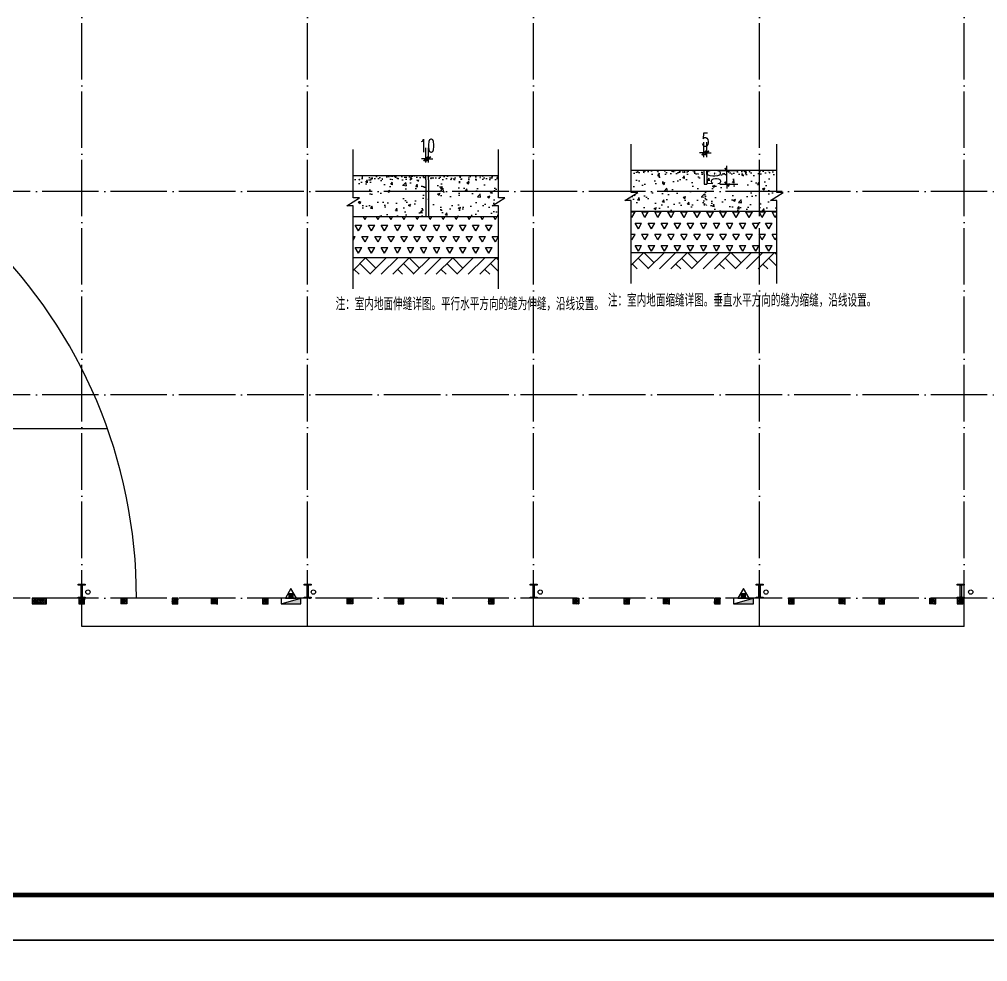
# Model space of a CAD drawing. Extents: x 1169373 to 1413368, y 514619 to 909419.
# Drawn here: x 1270772 to 1305055, y 715459 to 748809 of the extents above; entities that cross this region are included whole.
import ezdxf

# ---------------------------------------------------------------- set-up
doc = ezdxf.new("R2010")
doc.units = 0
doc.header["$LTSCALE"] = 1000
doc.header["$MEASUREMENT"] = 0
doc.linetypes.add('DOTE', pattern=[2.42, 2, -0.2, 0.02, -0.2])
for name, color, linetype in [('AXIS', 3, 'Continuous'), ('DOTE', 1, 'Continuous'), ('EQUIP_消火栓', 7, 'Continuous'), ('EQUIP_消防', 7, 'Continuous'), ('GZ', 30, 'Continuous'), ('PUB_TEXT', 7, 'Continuous'), ('PUB_TITLE', 4, 'Continuous'), ('VPIPE-消防', 1, 'TG_XH'), ('WALL', 9, 'Continuous'), ('刚柱', 2, 'Continuous'), ('卫浴', 7, 'Continuous'), ('填充', 8, 'Continuous'), ('散水', 32, 'Continuous'), ('线', 150, 'Continuous')]:
    doc.layers.add(name, color=color, linetype=linetype)
doc.styles.add('DIM_FONT', font='SIMPLEX', dxfattribs={"width": 0.7, "bigfont": 'GBCBIG'})
doc.styles.add('TG_LINETYPE', font='SIMPLEX', dxfattribs={"width": 0.8, "height": 3, "bigfont": 'HZTXT'})
doc.styles.add('TSSD_REIN', font='Tssdeng.shx', dxfattribs={"width": 0.7, "bigfont": 'tssdchn.shx'})
doc.linetypes.add('TG_XH', pattern='A,2,-0.6,["XH",TG_LINETYPE,S=0.1,R=0,X=-0.52,Y=-0.15],0', length=2.6)
doc.dimstyles.new('DIMN120', dxfattribs={"dimscale": 1.2, "dimtxt": 300, "dimasz": 100, "dimexe": 250, "dimexo": 300, "dimgap": 150, "dimtad": 1, "dimdec": 0, "dimzin": 0, "dimdsep": 46, "dimtxsty": 'DIM_FONT', "dimblk": 'ARCHTICK', "dimcen": 0.09, "dimclrt": 7, "dimazin": 2, "dimtfac": 1, "dimtdec": 0, "dimtix": 1, "dimtmove": 2, "dimatfit": 3, "dimldrblk": 'ARCHTICK', "dimfxl": 1, "dimtolj": 1, "dimtzin": 0, "dimarcsym": 0})

# ---------------------------------------------------------------- blocks, each defined once
blk = doc.blocks.new('_ArchTick')
at = {"color": 0, "linetype": 'ByBlock', "const_width": 0.4}
blk.add_lwpolyline([(-0.5, -0.5), (0.5, 0.5)], dxfattribs=at)
blk = doc.blocks.new('*D13')
at = {"layer": 'AXIS', "color": 0, "lineweight": -2}
for p, q in [((1321142, 939231), (1321142, 939633)), ((1321217, 939231), (1321217, 939633)), ((1321142, 939333), (1321022, 939333)), ((1321142, 939333), (1321217, 939333)), ((1321217, 939333), (1321337, 939333))]:
    blk.add_line(p, q, dxfattribs=at)
at = {"layer": 'Defpoints', "color": 0}
for p in [(1321217, 939333), (1321142, 938871), (1321217, 938871)]:
    blk.add_point(p, dxfattribs=at)
at = {"layer": 'AXIS', "color": 0, "lineweight": -2, "xscale": 120, "yscale": 120, "zscale": 120}
blk.add_blockref('_ArchTick', (1321142, 939333), dxfattribs=at)
at = {"layer": 'AXIS', "color": 0, "lineweight": -2, "xscale": 120, "yscale": 120, "zscale": 120, "rotation": 180}
blk.add_blockref('_ArchTick', (1321217, 939333), dxfattribs=at)
at = {"layer": 'AXIS', "color": 7, "insert": (1321180, 939693), "char_height": 360, "attachment_point": 5, "style": 'DIM_FONT'}
blk.add_mtext('\\A1;10', dxfattribs=at)
blk = doc.blocks.new('*D11')
at = {"layer": 'AXIS', "color": 0, "lineweight": -2}
for p, q in [((1312606, 938926), (1312606, 939046)), ((1312413, 938926), (1312906, 938926)), ((1312606, 938551), (1312606, 938926)), ((1312413, 938551), (1312906, 938551)), ((1312606, 938551), (1312606, 938431))]:
    blk.add_line(p, q, dxfattribs=at)
at = {"layer": 'Defpoints', "color": 0}
for p in [(1312053, 938926), (1312606, 938926), (1312053, 938551)]:
    blk.add_point(p, dxfattribs=at)
at = {"layer": 'AXIS', "color": 0, "lineweight": -2, "xscale": 120, "yscale": 120, "zscale": 120}
for p, rotation in [((1312606, 938926), 270), ((1312606, 938551), 90)]:
    blk.add_blockref('_ArchTick', p, dxfattribs=dict(at, rotation=rotation))
at = {"layer": 'AXIS', "color": 7, "insert": (1312246, 938739), "char_height": 360, "attachment_point": 5, "rotation": 90, "style": 'DIM_FONT'}
blk.add_mtext('\\A1;50', dxfattribs=at)
blk = doc.blocks.new('*D12')
at = {"layer": 'AXIS', "color": 0, "lineweight": -2}
for p, q in [((1311978, 939286), (1311978, 939701)), ((1312053, 939286), (1312053, 939701)), ((1311978, 939401), (1311858, 939401)), ((1311978, 939401), (1312053, 939401)), ((1312053, 939401), (1312173, 939401))]:
    blk.add_line(p, q, dxfattribs=at)
at = {"layer": 'Defpoints', "color": 0}
for p in [(1312053, 939401), (1311978, 938926), (1312053, 938926)]:
    blk.add_point(p, dxfattribs=at)
at = {"layer": 'AXIS', "color": 0, "lineweight": -2, "xscale": 120, "yscale": 120, "zscale": 120}
blk.add_blockref('_ArchTick', (1311978, 939401), dxfattribs=at)
at = {"layer": 'AXIS', "color": 0, "lineweight": -2, "xscale": 120, "yscale": 120, "zscale": 120, "rotation": 180}
blk.add_blockref('_ArchTick', (1312053, 939401), dxfattribs=at)
at = {"layer": 'AXIS', "color": 7, "insert": (1312016, 939761), "char_height": 360, "attachment_point": 5, "style": 'DIM_FONT'}
blk.add_mtext('\\A1;5', dxfattribs=at)
blk = doc.blocks.new('sdhfxdhnfdhx')
h = blk.add_hatch(color=256)
h.paths.add_polyline_path([(3050366, 936899), (3050616, 936899), (3050616, 936859), (3050366, 936859)])
h.paths.add_polyline_path([(3050511, 937319), (3050511, 936899), (3050471, 936899), (3050471, 937319)])
h.paths.add_polyline_path([(3050366, 937359), (3050616, 937359), (3050616, 937319), (3050366, 937319)])
for points in [[(3050366, 937359), (3050616, 937359), (3050616, 937319), (3050366, 937319)], [(3050511, 937319), (3050511, 936899), (3050471, 936899), (3050471, 937319)], [(3050366, 936899), (3050616, 936899), (3050616, 936859), (3050366, 936859)]]:
    blk.add_lwpolyline(points, close=True)
blk = doc.blocks.new('$ATTACHMENT$00000214')
h = blk.add_hatch()
h.set_pattern_fill('ANSI31', color=256, scale=200, style=0)
h.set_pattern_definition([(45, (-38543.802, -6842.639), (-17.67767, 17.67767), [])])
h.paths.add_polyline_path([(-65, 2), (65, 2), (65, -128), (-65, -128)])
for points in [[(0, 172), (-198, -172), (198, -172)], [(-65, 2), (65, 2), (65, -128), (-65, -128)]]:
    blk.add_lwpolyline(points, close=True)
blk = doc.blocks.new('$TwtSys$00000434')
for p, q in [((-0.5, 0.5), (-0.5, -0.5)), ((-0.5, -0.5), (0.5, 0.5)), ((0.5, 0.5), (-0.5, 0.5)), ((0.5, -0.5), (0.5, 0.5)), ((-0.5, -0.5), (0.5, -0.5))]:
    blk.add_line(p, q)
blk.add_solid([(0.5, -0.5), (0.5, 0.5), (-0.5, -0.5)])
blk = doc.blocks.new('xhs')
at = {"layer": 'EQUIP_消火栓', "xscale": 700.0000000000026, "yscale": 200, "zscale": 700, "rotation": 359.9999949910357}
blk.add_blockref('$TwtSys$00000434', (4416311, -1410339), dxfattribs=at)
at = {"layer": 'EQUIP_消防'}
blk.add_blockref('$ATTACHMENT$00000214', (4416311, -1410067), dxfattribs=at)
blk = doc.blocks.new('fgfdg4324')
at = {"layer": '填充'}
h = blk.add_hatch(dxfattribs=at)
h.set_pattern_fill('AR-CONC', color=256, scale=3.75, style=0)
h.set_pattern_definition([(50, (1506437.95, 1761382.7), (683.1925, -59.77157), [71.4375, -785.8125]), (355, (1506437.95, 1761382.7), (-132.1606, 716.4624), [57.15, -628.65]), (100.451, (1506494.9, 1761377.7), (551.0344, 656.6876), [60.7125, -667.8375]), (46.1842, (1506437.95, 1761573.2), (1016.5464, -157.6587), [107.1563, -1178.7188]), (96.6356, (1506522.7, 1761560.1), (890.2659, 927.8458), [91.0687, -1001.7562]), (351.184, (1506438, 1761573.2), (890.2673, 927.8442), [85.725, -942.975]), (21, (1506533.2, 1761525.6), (568.5558, -383.4957), [71.4375, -785.8125]), (326, (1506533.2, 1761525.6), (231.7576, 690.7049), [57.15, -628.65]), (71.4514, (1506580.6, 1761493.6), (800.31184, 307.2107), [60.7125, -667.8375]), (37.5, (1506437.95, 1761382.7), (11.58226, 317.081396), [0, -621.03, 0, -638.175, 0, -631.03125]), (7.5, (1506437.95, 1761382.7), (250.57373, 375.67716), [0, -363.855, 0, -606.7425, 0, -240.50625]), (327.5, (1506225.54, 1761382.7), (508.46473, -21.48279), [0, -238.125, 0, -742.95, 0, -985.8375]), (317.5, (1506130.3, 1761382.7), (555.48443, 95.34934), [0, -309.5625, 0, -493.395, 0, -700.0875])])
h.paths.add_polyline_path([(1321217.3, 938758.7), (1321217.3, 937746.2), (1323134.8, 937746.2), (1323134.8, 938046.6), (1322960.5, 938046.6), (1323310.4, 938264.1), (1323134.8, 938264.1), (1323134.8, 938758.7)])
h.paths.add_polyline_path([(1319149.9, 938758.7), (1319149.9, 938264.1), (1319325.5, 938264.1), (1318975.6, 938046.6), (1319149.9, 938046.6), (1319149.9, 937746.2), (1321142.3, 937746.2), (1321142.3, 938758.7)])
h = blk.add_hatch(dxfattribs=at)
h.set_pattern_fill('AR-CONC', color=256, scale=1.5, style=0)
h.set_pattern_definition([(50, (1162206.75, 984505.15), (273.277, -23.90863), [28.575, -314.325]), (355, (1162206.75, 984505.15), (-52.86424, 286.58496), [22.86, -251.46]), (100.451, (1162229.52, 984503.16), (220.41375, 262.67503), [24.285, -267.135]), (46.1842, (1162206.75, 984581.35), (406.61856, -63.0635), [42.8625, -471.4875]), (96.6356, (1162240.63, 984576.1), (356.10635, 371.1383), [36.4275, -400.7025]), (351.184, (1162206.75, 984581.35), (356.1069, 371.1377), [34.29, -377.19]), (21, (1162244.85, 984562.3), (227.42232, -153.39828), [28.575, -314.325]), (326, (1162244.85, 984562.3), (92.70304, 276.28195), [22.86, -251.46]), (71.4514, (1162263.8, 984549.52), (320.12474, 122.8843), [24.285, -267.135]), (37.5, (1162206.75, 984505.155), (4.632905, 126.83256), [0, -248.412, 0, -255.27, 0, -252.4125]), (7.5, (1162206.75, 984505.15), (100.22949, 150.27086), [0, -145.542, 0, -242.697, 0, -96.2025]), (327.5, (1162121.79, 984505.15), (203.38589, -8.593116), [0, -95.25, 0, -297.18, 0, -394.335]), (317.5, (1162083.69, 984505.15), (222.19377, 38.13974), [0, -123.825, 0, -197.358, 0, -280.035])])
h.paths.add_polyline_path([(1319149.9, 938871.2), (1319149.9, 938758.7), (1321142.3, 938758.7), (1321142.3, 938871.2)])
h.paths.add_polyline_path([(1323134.8, 938758.7), (1323134.8, 938871.2), (1321217.3, 938871.2), (1321217.3, 938758.7)])
h = blk.add_hatch(dxfattribs=at)
h.set_pattern_fill('TRIANG', color=256, scale=37.5, style=0)
h.set_pattern_definition([(60, (1506437.95, 1761382.7), (-178.59369, 309.33341), [178.59375, -178.59375]), (120, (1506437.95, 1761382.7), (-357.18744, 4e-05), [178.59375, -178.59375]), (0, (1506348.65, 1761537.37), (178.59375, 309.33337), [178.59375, -178.59375])])
h.paths.add_polyline_path([(1319149.9, 937746.2), (1319149.9, 936621.2), (1321326.3, 936621.2), (1323134.8, 936621.2), (1323134.8, 937746.2)])
blk.add_line((1323134.8, 936621.2), (1319149.9, 936621.2))
at = {"layer": 'AXIS'}
for p, q in [((1319149.9, 938264.1), (1319149.9, 939590.2)), ((1323134.8, 938264.1), (1323134.8, 939590.2)), ((1318975.6, 938046.6), (1319325.5, 938264.1)), ((1319325.5, 938264.1), (1319149.9, 938264.1)), ((1322960.5, 938046.6), (1323310.4, 938264.1)), ((1323310.4, 938264.1), (1323134.8, 938264.1)), ((1319149.9, 938046.6), (1318975.6, 938046.6)), ((1319149.9, 935774.5), (1319149.9, 938046.6)), ((1323134.8, 938046.6), (1322960.5, 938046.6)), ((1323134.8, 935774.5), (1323134.8, 938046.6))]:
    blk.add_line(p, q, dxfattribs=at)
at = {"layer": 'WALL'}
for p, q in [((1323134.8, 938871.2), (1319149.9, 938871.2)), ((1321142.3, 938758.7), (1321142.3, 937746.2)), ((1321217.3, 938758.7), (1321217.3, 937746.2)), ((1323134.8, 937746.2), (1319149.9, 937746.2))]:
    blk.add_line(p, q, dxfattribs=at)
at = {"layer": '填充'}
for p, q in [((1321142.3, 938758.7), (1321142.3, 938871.2)), ((1321217.3, 938758.7), (1321217.3, 938871.2)), ((1319149.9, 936275.9), (1319495.1, 936621.2)), ((1319495.1, 936621.2), (1319776.4, 936339.9)), ((1319607.6, 936171.2), (1320057.6, 936621.2)), ((1319922.6, 936171.2), (1320372.6, 936621.2)), ((1320237.6, 936171.2), (1320687.6, 936621.2)), ((1320687.6, 936621.2), (1320968.9, 936339.9)), ((1320800.1, 936171.2), (1321250.1, 936621.2)), ((1321115.1, 936171.2), (1321565.1, 936621.2)), ((1321430.1, 936171.2), (1321880.1, 936621.2)), ((1321880.1, 936621.2), (1322161.4, 936339.9)), ((1321992.6, 936171.2), (1322442.6, 936621.2)), ((1322307.6, 936171.2), (1322757.6, 936621.2)), ((1322622.6, 936171.2), (1323072.6, 936621.2)), ((1323072.6, 936621.2), (1323134.8, 936559.1)), ((1319180.1, 936306.2), (1319315.1, 936171.2)), ((1319337.6, 936463.7), (1319618.9, 936182.4)), ((1320372.6, 936306.2), (1320507.6, 936171.2)), ((1320530.1, 936463.7), (1320811.4, 936182.4)), ((1321565.1, 936306.2), (1321700.1, 936171.2)), ((1321722.6, 936463.7), (1322003.9, 936182.4)), ((1322757.6, 936306.2), (1322892.6, 936171.2)), ((1322915.1, 936463.7), (1323134.8, 936244.1))]:
    blk.add_line(p, q, dxfattribs=at)
at = {"layer": 'PUB_TEXT', "style": 'TSSD_REIN', "width": 0.6}
blk.add_text('注：室内地面伸缝详图。平行水平方向的缝为伸缝，沿线设置。', height=350, dxfattribs=at).set_placement((1318672.5, 935185))
at = {"layer": 'AXIS'}
dim = blk.add_aligned_dim(p1=(1321142.3, 938871.2), p2=(1321217.3, 938871.2), distance=462.1, text='10', dimstyle='DIMN120', dxfattribs=at)
dim.commit()
dim.dimension.update_dxf_attribs({"geometry": '*D13', "text_midpoint": (1321179.8, 939693.3)})
blk = doc.blocks.new('dfghf')
at = {"layer": '填充'}
h = blk.add_hatch(dxfattribs=at)
h.set_pattern_fill('AR-CONC', color=256, scale=3.75, style=0)
h.set_pattern_definition([(50, (1491602.6, 1761437.8), (683.1925, -59.77157), [71.4375, -785.8125]), (355, (1491602.6, 1761437.8), (-132.1606, 716.4624), [57.15, -628.65]), (100.451, (1491659.5, 1761432.8), (551.0344, 656.6876), [60.7125, -667.8375]), (46.1842, (1491602.6, 1761628.3), (1016.5464, -157.6587), [107.1562, -1178.7188]), (96.6356, (1491687.3, 1761615.2), (890.2659, 927.8458), [91.0687, -1001.7562]), (351.184, (1491602.6, 1761628.3), (890.2673, 927.8442), [85.725, -942.975]), (21, (1491697.85, 1761580.67), (568.5558, -383.4957), [71.4375, -785.8125]), (326, (1491697.85, 1761580.7), (231.7576, 690.7049), [57.15, -628.65]), (71.4514, (1491745.2, 1761548.7), (800.31184, 307.2107), [60.7125, -667.8375]), (37.5, (1491602.6, 1761437.8), (11.58226, 317.081396), [0, -621.03, 0, -638.175, 0, -631.03125]), (7.5, (1491602.6, 1761437.8), (250.57373, 375.67716), [0, -363.855, 0, -606.7425, 0, -240.50625]), (327.5, (1491390.2, 1761437.8), (508.46473, -21.48279), [0, -238.125, 0, -742.95, 0, -985.8375]), (317.5, (1491294.94, 1761437.8), (555.48443, 95.34934), [0, -309.5625, 0, -493.395, 0, -700.0875])])
h.paths.add_polyline_path([(1312053.3, 938813.8), (1312053.3, 937801.3), (1313970.8, 937801.3), (1313970.8, 938101.7), (1313796.5, 938101.7), (1314146.4, 938319.2), (1313970.8, 938319.2), (1313970.8, 938813.8)])
h.paths.add_polyline_path([(1309985.9, 938813.8), (1309985.9, 938319.2), (1310161.5, 938319.2), (1309811.6, 938101.7), (1309985.9, 938101.7), (1309985.9, 937801.3), (1311978.3, 937801.3), (1311978.3, 938813.8)])
h = blk.add_hatch(dxfattribs=at)
h.set_pattern_fill('AR-CONC', color=256, scale=1.5, style=0)
h.set_pattern_definition([(50, (1153042.76, 984560.24), (273.277, -23.90863), [28.575, -314.325]), (355, (1153042.76, 984560.24), (-52.86424, 286.58496), [22.86, -251.46]), (100.451, (1153065.54, 984558.25), (220.41375, 262.67503), [24.285, -267.135]), (46.1842, (1153042.76, 984636.44), (406.61856, -63.0635), [42.8625, -471.4875]), (96.6356, (1153076.65, 984631.2), (356.10635, 371.1383), [36.4275, -400.7025]), (351.184, (1153042.76, 984636.44), (356.1069, 371.1377), [34.29, -377.19]), (21, (1153080.86, 984617.4), (227.42232, -153.39828), [28.575, -314.325]), (326, (1153080.86, 984617.4), (92.70304, 276.28195), [22.86, -251.46]), (71.4514, (1153099.82, 984604.6), (320.12474, 122.8843), [24.285, -267.135]), (37.5, (1153042.76, 984560.24), (4.632905, 126.83256), [0, -248.412, 0, -255.27, 0, -252.4125]), (7.5, (1153042.76, 984560.24), (100.22949, 150.27086), [0, -145.542, 0, -242.697, 0, -96.2025]), (327.5, (1152957.8, 984560.24), (203.38589, -8.593116), [0, -95.25, 0, -297.18, 0, -394.335]), (317.5, (1152919.7, 984560.24), (222.19377, 38.13974), [0, -123.825, 0, -197.358, 0, -280.035])])
h.paths.add_polyline_path([(1309985.9, 938926.3), (1309985.9, 938813.8), (1311978.3, 938813.8), (1311978.3, 938926.3)])
h.paths.add_polyline_path([(1313970.8, 938813.8), (1313970.8, 938926.3), (1312053.3, 938926.3), (1312053.3, 938813.8)])
h = blk.add_hatch(dxfattribs=at)
h.set_pattern_fill('AR-CONC', color=256, scale=1.5, style=0)
h.set_pattern_definition([(50, (1146219.48, 984560.24), (273.277, -23.90863), [28.575, -314.325]), (355, (1146219.48, 984560.24), (-52.86424, 286.58496), [22.86, -251.46]), (100.451, (1146242.25, 984558.25), (220.41375, 262.67503), [24.285, -267.135]), (46.1842, (1146219.48, 984636.44), (406.61856, -63.0635), [42.8625, -471.4875]), (96.6356, (1146253.37, 984631.2), (356.10635, 371.1383), [36.4275, -400.7025]), (351.184, (1146219.5, 984636.44), (356.1069, 371.1377), [34.29, -377.19]), (21, (1146257.58, 984617.4), (227.42232, -153.39828), [28.575, -314.325]), (326, (1146257.58, 984617.4), (92.70304, 276.28195), [22.86, -251.46]), (71.4514, (1146276.53, 984604.6), (320.12474, 122.8843), [24.285, -267.135]), (37.5, (1146219.48, 984560.24), (4.632905, 126.83256), [0, -248.412, 0, -255.27, 0, -252.4125]), (7.5, (1146219.48, 984560.24), (100.22949, 150.27086), [0, -145.542, 0, -242.697, 0, -96.2025]), (327.5, (1146134.52, 984560.24), (203.38589, -8.593116), [0, -95.25, 0, -297.18, 0, -394.335]), (317.5, (1146096.42, 984560.24), (222.19377, 38.13974), [0, -123.825, 0, -197.358, 0, -280.035])])
h.paths.add_polyline_path([(1311978.3, 937801.3), (1312053.3, 937801.3), (1312053.3, 938551.3), (1311978.3, 938551.3)])
h = blk.add_hatch(dxfattribs=at)
h.set_pattern_fill('TRIANG', color=256, scale=37.5, style=0)
h.set_pattern_definition([(60, (1491602.6, 1761437.8), (-178.59369, 309.33341), [178.59375, -178.59375]), (120, (1491602.6, 1761437.8), (-357.18744, 4e-05), [178.59375, -178.59375]), (0, (1491513.3, 1761592.46), (178.59375, 309.33337), [178.59375, -178.59375])])
h.paths.add_polyline_path([(1309985.9, 937801.3), (1309985.9, 936676.3), (1312162.3, 936676.3), (1313970.8, 936676.3), (1313970.8, 937801.3)])
at = {"layer": 'AXIS'}
for p, q in [((1309985.9, 938319.2), (1309985.9, 939645.3)), ((1313970.8, 938319.2), (1313970.8, 939645.3)), ((1309811.6, 938101.7), (1310161.5, 938319.2)), ((1310161.5, 938319.2), (1309985.9, 938319.2)), ((1313796.5, 938101.7), (1314146.4, 938319.2)), ((1314146.4, 938319.2), (1313970.8, 938319.2)), ((1309985.9, 938101.7), (1309811.6, 938101.7)), ((1309985.9, 935829.6), (1309985.9, 938101.7)), ((1313970.8, 938101.7), (1313796.5, 938101.7)), ((1313970.8, 935829.6), (1313970.8, 938101.7))]:
    blk.add_line(p, q, dxfattribs=at)
at = {"layer": 'WALL'}
for p, q in [((1313970.8, 938926.3), (1309985.9, 938926.3)), ((1311978.3, 938813.8), (1311978.3, 938551.3)), ((1312053.3, 938813.8), (1312053.3, 938551.3)), ((1313970.8, 937801.3), (1309985.9, 937801.3)), ((1309985.9, 936676.3), (1313970.8, 936676.3))]:
    blk.add_line(p, q, dxfattribs=at)
at = {"layer": '填充'}
for p, q in [((1311978.3, 938813.8), (1311978.3, 938926.3)), ((1312053.3, 938813.8), (1312053.3, 938926.3)), ((1311978.3, 938551.3), (1312053.3, 938551.3)), ((1309985.9, 936331), (1310331.1, 936676.3)), ((1310331.1, 936676.3), (1310612.4, 936395)), ((1310443.6, 936226.3), (1310893.6, 936676.3)), ((1310758.6, 936226.3), (1311208.6, 936676.3)), ((1311073.6, 936226.3), (1311523.6, 936676.3)), ((1311523.6, 936676.3), (1311804.9, 936395)), ((1311636.1, 936226.3), (1312086.1, 936676.3)), ((1311951.1, 936226.3), (1312401.1, 936676.3)), ((1312266.1, 936226.3), (1312716.1, 936676.3)), ((1312716.1, 936676.3), (1312997.4, 936395)), ((1312828.6, 936226.3), (1313278.6, 936676.3)), ((1313143.6, 936226.3), (1313593.6, 936676.3)), ((1313458.6, 936226.3), (1313908.6, 936676.3)), ((1313908.6, 936676.3), (1313970.8, 936614.1)), ((1310016.1, 936361.3), (1310151.1, 936226.3)), ((1310173.6, 936518.8), (1310454.9, 936237.5)), ((1311208.6, 936361.3), (1311343.6, 936226.3)), ((1311366.1, 936518.8), (1311647.4, 936237.5)), ((1312401.1, 936361.3), (1312536.1, 936226.3)), ((1312558.6, 936518.8), (1312839.9, 936237.5)), ((1313593.6, 936361.3), (1313728.6, 936226.3)), ((1313751.1, 936518.8), (1313970.8, 936299.1))]:
    blk.add_line(p, q, dxfattribs=at)
at = {"layer": 'PUB_TEXT', "style": 'TSSD_REIN', "width": 0.6}
blk.add_text('注：室内地面缩缝详图。垂直水平方向的缝为缩缝，沿线设置。', height=350, dxfattribs=at).set_placement((1309346.8, 935191.1))
at = {"layer": 'AXIS'}
for p1, distance, text, picture, middle in [((1311978.3, 938926.3), 474.4, '5', '*D12', (1312015.8, 939760.7)), ((1312053.3, 938551.3), -552.8, '50', '*D11', (1312246.1, 938738.8))]:
    dim = blk.add_aligned_dim(p1=p1, p2=(1312053.3, 938926.3), distance=distance, text=text, dimstyle='DIMN120', dxfattribs=at)
    dim.commit()
    dim.dimension.update_dxf_attribs({"geometry": picture, "text_midpoint": middle})

msp = doc.modelspace()

# ---------------------------------------------------------------- hatches: boundary and pattern name
at = {"layer": 'GZ'}
h = msp.add_hatch(dxfattribs=at)
h.set_pattern_fill('钢筋混凝土', color=256, scale=20, style=0)
h.set_pattern_definition([(315, (1217844.47, 803923.906), (-35.35534, -35.35534), []), (310, (1217844.47, 803923.9), (143.45204, 12.55043), [15, -165]), (5, (1217844.47, 803923.9), (-27.75027, -150.43843), [12, -132]), (259.5486, (1217856.42, 803924.95), (115.70188, -137.8879), [12.74804, -140.22842]), (313.8158, (1217844.47, 803883.9), (213.4482, 33.1038), [22.5, -247.5]), (263.3644, (1217862.26, 803886.66), (186.93254, -194.82357), [19.12206, -210.3426]), (8.8158, (1217844.47, 803883.9), (186.9324, -194.8237), [18, -198]), (339, (1217864.47, 803893.9), (119.38141, 80.52378), [15, -165]), (34, (1217864.47, 803893.9), (48.66307, -145.03), [12, -132]), (288.5486, (1217874.42, 803900.62), (168.04453, -64.5061), [12.74804, -140.22842]), (322.5, (1217844.47, 803923.906), (2.43197, -66.57877), [0, -130.4, 0, -134, 0, -132.5]), (352.5, (1217844.47, 803923.906), (52.61391, -78.88234), [0, -76.4, 0, -127.4, 0, -50.5]), (32.5, (1217799.87, 803923.906), (106.764487, 4.510974), [0, -50, 0, -156, 0, -207]), (42.5, (1217779.87, 803923.91), (116.63723, -20.021), [0, -65, 0, -103.6, 0, -147])])
h.paths.add_polyline_path([(1271229, 728119), (1271729, 728119), (1271729, 728319), (1271229, 728319)])
h = msp.add_hatch(dxfattribs=at)
h.set_pattern_fill('钢筋混凝土', color=256, scale=20, style=0)
h.set_pattern_definition([(315, (1219494.47, 803923.906), (-35.35534, -35.35534), []), (310, (1219494.47, 803923.9), (143.45204, 12.55043), [15, -165]), (5, (1219494.47, 803923.9), (-27.75027, -150.43843), [12, -132]), (259.5486, (1219506.42, 803924.95), (115.70188, -137.8879), [12.74804, -140.22842]), (313.8158, (1219494.47, 803883.9), (213.4482, 33.1038), [22.5, -247.5]), (263.3644, (1219512.26, 803886.66), (186.93254, -194.82357), [19.12206, -210.3426]), (8.8158, (1219494.47, 803883.9), (186.9324, -194.8237), [18, -198]), (339, (1219514.47, 803893.9), (119.38141, 80.52378), [15, -165]), (34, (1219514.47, 803893.9), (48.66307, -145.03), [12, -132]), (288.5486, (1219524.42, 803900.62), (168.04453, -64.5061), [12.74804, -140.22842]), (322.5, (1219494.47, 803923.906), (2.43197, -66.57877), [0, -130.4, 0, -134, 0, -132.5]), (352.5, (1219494.47, 803923.906), (52.61391, -78.88234), [0, -76.4, 0, -127.4, 0, -50.5]), (32.5, (1219449.87, 803923.906), (106.764487, 4.510974), [0, -50, 0, -156, 0, -207]), (42.5, (1219429.87, 803923.91), (116.63723, -20.021), [0, -65, 0, -103.6, 0, -147])])
h.paths.add_polyline_path([(1272879, 728119), (1273079, 728119), (1273079, 728319), (1272879, 728319)])
h = msp.add_hatch(dxfattribs=at)
h.set_pattern_fill('钢筋混凝土', color=256, scale=20, style=0)
h.set_pattern_definition([(225, (1327963.505, 803923.906), (35.35534, -35.35534), []), (230, (1327963.5, 803923.9), (-143.45204, 12.55043), [15, -165]), (175, (1327963.5, 803923.9), (27.75027, -150.43843), [12, -132]), (280.4514, (1327951.55, 803924.95), (-115.70188, -137.8879), [12.74804, -140.22842]), (226.1842, (1327963.5, 803883.9), (-213.4482, 33.1038), [22.5, -247.5]), (276.6356, (1327945.72, 803886.66), (-186.93254, -194.82357), [19.12206, -210.3426]), (171.1842, (1327963.5, 803883.9), (-186.9324, -194.8237), [18, -198]), (201, (1327943.5, 803893.9), (-119.38141, 80.52378), [15, -165]), (146, (1327943.5, 803893.9), (-48.66307, -145.03), [12, -132]), (251.4514, (1327933.56, 803900.62), (-168.04453, -64.5061), [12.74804, -140.22842]), (217.5, (1327963.505, 803923.906), (-2.43197, -66.57877), [0, -130.4, 0, -134, 0, -132.5]), (187.5, (1327963.505, 803923.906), (-52.61391, -78.88234), [0, -76.4, 0, -127.4, 0, -50.5]), (147.5, (1328008.105, 803923.906), (-106.764487, 4.510974), [0, -50, 0, -156, 0, -207]), (137.5, (1328028.11, 803923.91), (-116.63723, -20.021), [0, -65, 0, -103.6, 0, -147])])
h.paths.add_polyline_path([(1274579, 728119), (1274379, 728119), (1274379, 728319), (1274579, 728319)])
h = msp.add_hatch(dxfattribs=at)
h.set_pattern_fill('钢筋混凝土', color=256, scale=20, style=0)
h.set_pattern_definition([(315, (1222794.22, 803923.906), (-35.35534, -35.35534), []), (310, (1222794.22, 803923.9), (143.45204, 12.55043), [15, -165]), (5, (1222794.22, 803923.9), (-27.75027, -150.43843), [12, -132]), (259.5486, (1222806.18, 803924.95), (115.70188, -137.8879), [12.74804, -140.22842]), (313.8158, (1222794.22, 803883.9), (213.4482, 33.1038), [22.5, -247.5]), (263.3644, (1222812, 803886.66), (186.93254, -194.82357), [19.12206, -210.3426]), (8.8158, (1222794.22, 803883.9), (186.9324, -194.8237), [18, -198]), (339, (1222814.22, 803893.9), (119.38141, 80.52378), [15, -165]), (34, (1222814.22, 803893.9), (48.66307, -145.03), [12, -132]), (288.5486, (1222824.17, 803900.62), (168.04453, -64.5061), [12.74804, -140.22842]), (322.5, (1222794.22, 803923.906), (2.43197, -66.57877), [0, -130.4, 0, -134, 0, -132.5]), (352.5, (1222794.22, 803923.906), (52.61391, -78.88234), [0, -76.4, 0, -127.4, 0, -50.5]), (32.5, (1222749.62, 803923.906), (106.764487, 4.510974), [0, -50, 0, -156, 0, -207]), (42.5, (1222729.62, 803923.91), (116.63723, -20.021), [0, -65, 0, -103.6, 0, -147])])
h.paths.add_polyline_path([(1276179, 728119), (1276379, 728119), (1276379, 728319), (1276179, 728319)])
h = msp.add_hatch(dxfattribs=at)
h.set_pattern_fill('钢筋混凝土', color=256, scale=20, style=0)
h.set_pattern_definition([(225, (1331163.81, 803923.906), (35.35534, -35.35534), []), (230, (1331163.81, 803923.9), (-143.45204, 12.55043), [15, -165]), (175, (1331163.81, 803923.9), (27.75027, -150.43843), [12, -132]), (280.4514, (1331151.86, 803924.95), (-115.70188, -137.8879), [12.74804, -140.22842]), (226.1842, (1331163.81, 803883.9), (-213.4482, 33.1038), [22.5, -247.5]), (276.6356, (1331146.02, 803886.66), (-186.93254, -194.82357), [19.12206, -210.3426]), (171.1842, (1331163.81, 803883.9), (-186.9324, -194.8237), [18, -198]), (201, (1331143.81, 803893.9), (-119.38141, 80.52378), [15, -165]), (146, (1331143.81, 803893.9), (-48.66307, -145.03), [12, -132]), (251.4514, (1331133.86, 803900.62), (-168.04453, -64.5061), [12.74804, -140.22842]), (217.5, (1331163.81, 803923.906), (-2.43197, -66.57877), [0, -130.4, 0, -134, 0, -132.5]), (187.5, (1331163.81, 803923.906), (-52.61391, -78.88234), [0, -76.4, 0, -127.4, 0, -50.5]), (147.5, (1331208.41, 803923.906), (-106.764487, 4.510974), [0, -50, 0, -156, 0, -207]), (137.5, (1331228.41, 803923.91), (-116.63723, -20.021), [0, -65, 0, -103.6, 0, -147])])
h.paths.add_polyline_path([(1277779, 728119), (1277579, 728119), (1277579, 728319), (1277779, 728319)])
h = msp.add_hatch(dxfattribs=at)
h.set_pattern_fill('钢筋混凝土', color=256, scale=20, style=0)
h.set_pattern_definition([(315, (1225994.526, 803923.906), (-35.35534, -35.35534), []), (310, (1225994.53, 803923.9), (143.45204, 12.55043), [15, -165]), (5, (1225994.53, 803923.9), (-27.75027, -150.43843), [12, -132]), (259.5486, (1226006.48, 803924.95), (115.70188, -137.8879), [12.74804, -140.22842]), (313.8158, (1225994.53, 803883.9), (213.4482, 33.1038), [22.5, -247.5]), (263.3644, (1226012.31, 803886.66), (186.93254, -194.82357), [19.12206, -210.3426]), (8.8158, (1225994.53, 803883.9), (186.9324, -194.8237), [18, -198]), (339, (1226014.53, 803893.9), (119.38141, 80.52378), [15, -165]), (34, (1226014.53, 803893.9), (48.66307, -145.03), [12, -132]), (288.5486, (1226024.47, 803900.62), (168.04453, -64.5061), [12.74804, -140.22842]), (322.5, (1225994.526, 803923.906), (2.43197, -66.57877), [0, -130.4, 0, -134, 0, -132.5]), (352.5, (1225994.526, 803923.906), (52.61391, -78.88234), [0, -76.4, 0, -127.4, 0, -50.5]), (32.5, (1225949.926, 803923.906), (106.764487, 4.510974), [0, -50, 0, -156, 0, -207]), (42.5, (1225929.93, 803923.91), (116.63723, -20.021), [0, -65, 0, -103.6, 0, -147])])
h.paths.add_polyline_path([(1279379, 728119), (1279579, 728119), (1279579, 728319), (1279379, 728319)])
h = msp.add_hatch(dxfattribs=at)
h.set_pattern_fill('钢筋混凝土', color=256, scale=20, style=0)
h.set_pattern_definition([(225, (1335963.505, 803923.906), (35.35534, -35.35534), []), (230, (1335963.5, 803923.9), (-143.45204, 12.55043), [15, -165]), (175, (1335963.5, 803923.9), (27.75027, -150.43843), [12, -132]), (280.4514, (1335951.55, 803924.95), (-115.70188, -137.8879), [12.74804, -140.22842]), (226.1842, (1335963.5, 803883.9), (-213.4482, 33.1038), [22.5, -247.5]), (276.6356, (1335945.72, 803886.66), (-186.93254, -194.82357), [19.12206, -210.3426]), (171.1842, (1335963.5, 803883.9), (-186.9324, -194.8237), [18, -198]), (201, (1335943.5, 803893.9), (-119.38141, 80.52378), [15, -165]), (146, (1335943.5, 803893.9), (-48.66307, -145.03), [12, -132]), (251.4514, (1335933.56, 803900.62), (-168.04453, -64.5061), [12.74804, -140.22842]), (217.5, (1335963.505, 803923.906), (-2.43197, -66.57877), [0, -130.4, 0, -134, 0, -132.5]), (187.5, (1335963.505, 803923.906), (-52.61391, -78.88234), [0, -76.4, 0, -127.4, 0, -50.5]), (147.5, (1336008.105, 803923.906), (-106.764487, 4.510974), [0, -50, 0, -156, 0, -207]), (137.5, (1336028.11, 803923.91), (-116.63723, -20.021), [0, -65, 0, -103.6, 0, -147])])
h.paths.add_polyline_path([(1282579, 728119), (1282379, 728119), (1282379, 728319), (1282579, 728319)])
h = msp.add_hatch(dxfattribs=at)
h.set_pattern_fill('钢筋混凝土', color=256, scale=20, style=0)
h.set_pattern_definition([(315, (1230794.22, 803923.906), (-35.35534, -35.35534), []), (310, (1230794.22, 803923.9), (143.45204, 12.55043), [15, -165]), (5, (1230794.22, 803923.9), (-27.75027, -150.43843), [12, -132]), (259.5486, (1230806.18, 803924.95), (115.70188, -137.8879), [12.74804, -140.22842]), (313.8158, (1230794.22, 803883.9), (213.4482, 33.1038), [22.5, -247.5]), (263.3644, (1230812, 803886.66), (186.93254, -194.82357), [19.12206, -210.3426]), (8.8158, (1230794.22, 803883.9), (186.9324, -194.8237), [18, -198]), (339, (1230814.22, 803893.9), (119.38141, 80.52378), [15, -165]), (34, (1230814.22, 803893.9), (48.66307, -145.03), [12, -132]), (288.5486, (1230824.17, 803900.62), (168.04453, -64.5061), [12.74804, -140.22842]), (322.5, (1230794.22, 803923.906), (2.43197, -66.57877), [0, -130.4, 0, -134, 0, -132.5]), (352.5, (1230794.22, 803923.906), (52.61391, -78.88234), [0, -76.4, 0, -127.4, 0, -50.5]), (32.5, (1230749.62, 803923.906), (106.764487, 4.510974), [0, -50, 0, -156, 0, -207]), (42.5, (1230729.62, 803923.91), (116.63723, -20.021), [0, -65, 0, -103.6, 0, -147])])
h.paths.add_polyline_path([(1284179, 728119), (1284379, 728119), (1284379, 728319), (1284179, 728319)])
h = msp.add_hatch(dxfattribs=at)
h.set_pattern_fill('钢筋混凝土', color=256, scale=20, style=0)
h.set_pattern_definition([(225, (1339163.81, 803923.906), (35.35534, -35.35534), []), (230, (1339163.81, 803923.9), (-143.45204, 12.55043), [15, -165]), (175, (1339163.81, 803923.9), (27.75027, -150.43843), [12, -132]), (280.4514, (1339151.86, 803924.95), (-115.70188, -137.8879), [12.74804, -140.22842]), (226.1842, (1339163.81, 803883.9), (-213.4482, 33.1038), [22.5, -247.5]), (276.6356, (1339146.02, 803886.66), (-186.93254, -194.82357), [19.12206, -210.3426]), (171.1842, (1339163.81, 803883.9), (-186.9324, -194.8237), [18, -198]), (201, (1339143.81, 803893.9), (-119.38141, 80.52378), [15, -165]), (146, (1339143.81, 803893.9), (-48.66307, -145.03), [12, -132]), (251.4514, (1339133.86, 803900.62), (-168.04453, -64.5061), [12.74804, -140.22842]), (217.5, (1339163.81, 803923.906), (-2.43197, -66.57877), [0, -130.4, 0, -134, 0, -132.5]), (187.5, (1339163.81, 803923.906), (-52.61391, -78.88234), [0, -76.4, 0, -127.4, 0, -50.5]), (147.5, (1339208.41, 803923.906), (-106.764487, 4.510974), [0, -50, 0, -156, 0, -207]), (137.5, (1339228.41, 803923.91), (-116.63723, -20.021), [0, -65, 0, -103.6, 0, -147])])
h.paths.add_polyline_path([(1285779, 728119), (1285579, 728119), (1285579, 728319), (1285779, 728319)])
h = msp.add_hatch(dxfattribs=at)
h.set_pattern_fill('钢筋混凝土', color=256, scale=20, style=0)
h.set_pattern_definition([(315, (1233994.526, 803923.906), (-35.35534, -35.35534), []), (310, (1233994.53, 803923.9), (143.45204, 12.55043), [15, -165]), (5, (1233994.53, 803923.9), (-27.75027, -150.43843), [12, -132]), (259.5486, (1234006.48, 803924.95), (115.70188, -137.8879), [12.74804, -140.22842]), (313.8158, (1233994.53, 803883.9), (213.4482, 33.1038), [22.5, -247.5]), (263.3644, (1234012.31, 803886.66), (186.93254, -194.82357), [19.12206, -210.3426]), (8.8158, (1233994.53, 803883.9), (186.9324, -194.8237), [18, -198]), (339, (1234014.53, 803893.9), (119.38141, 80.52378), [15, -165]), (34, (1234014.53, 803893.9), (48.66307, -145.03), [12, -132]), (288.5486, (1234024.47, 803900.62), (168.04453, -64.5061), [12.74804, -140.22842]), (322.5, (1233994.526, 803923.906), (2.43197, -66.57877), [0, -130.4, 0, -134, 0, -132.5]), (352.5, (1233994.526, 803923.906), (52.61391, -78.88234), [0, -76.4, 0, -127.4, 0, -50.5]), (32.5, (1233949.926, 803923.906), (106.764487, 4.510974), [0, -50, 0, -156, 0, -207]), (42.5, (1233929.93, 803923.91), (116.63723, -20.021), [0, -65, 0, -103.6, 0, -147])])
h.paths.add_polyline_path([(1287379, 728119), (1287579, 728119), (1287579, 728319), (1287379, 728319)])
h = msp.add_hatch(dxfattribs=at)
h.set_pattern_fill('钢筋混凝土', color=256, scale=20, style=0)
h.set_pattern_definition([(225, (1343963.505, 803923.906), (35.35534, -35.35534), []), (230, (1343963.5, 803923.9), (-143.45204, 12.55043), [15, -165]), (175, (1343963.5, 803923.9), (27.75027, -150.43843), [12, -132]), (280.4514, (1343951.55, 803924.95), (-115.70188, -137.8879), [12.74804, -140.22842]), (226.1842, (1343963.5, 803883.9), (-213.4482, 33.1038), [22.5, -247.5]), (276.6356, (1343945.72, 803886.66), (-186.93254, -194.82357), [19.12206, -210.3426]), (171.1842, (1343963.5, 803883.9), (-186.9324, -194.8237), [18, -198]), (201, (1343943.5, 803893.9), (-119.38141, 80.52378), [15, -165]), (146, (1343943.5, 803893.9), (-48.66307, -145.03), [12, -132]), (251.4514, (1343933.56, 803900.62), (-168.04453, -64.5061), [12.74804, -140.22842]), (217.5, (1343963.505, 803923.906), (-2.43197, -66.57877), [0, -130.4, 0, -134, 0, -132.5]), (187.5, (1343963.505, 803923.906), (-52.61391, -78.88234), [0, -76.4, 0, -127.4, 0, -50.5]), (147.5, (1344008.105, 803923.906), (-106.764487, 4.510974), [0, -50, 0, -156, 0, -207]), (137.5, (1344028.11, 803923.91), (-116.63723, -20.021), [0, -65, 0, -103.6, 0, -147])])
h.paths.add_polyline_path([(1290579, 728119), (1290379, 728119), (1290379, 728319), (1290579, 728319)])
h = msp.add_hatch(dxfattribs=at)
h.set_pattern_fill('钢筋混凝土', color=256, scale=20, style=0)
h.set_pattern_definition([(315, (1238794.22, 803923.906), (-35.35534, -35.35534), []), (310, (1238794.22, 803923.9), (143.45204, 12.55043), [15, -165]), (5, (1238794.22, 803923.9), (-27.75027, -150.43843), [12, -132]), (259.5486, (1238806.18, 803924.95), (115.70188, -137.8879), [12.74804, -140.22842]), (313.8158, (1238794.22, 803883.9), (213.4482, 33.1038), [22.5, -247.5]), (263.3644, (1238812, 803886.66), (186.93254, -194.82357), [19.12206, -210.3426]), (8.8158, (1238794.22, 803883.9), (186.9324, -194.8237), [18, -198]), (339, (1238814.22, 803893.9), (119.38141, 80.52378), [15, -165]), (34, (1238814.22, 803893.9), (48.66307, -145.03), [12, -132]), (288.5486, (1238824.17, 803900.62), (168.04453, -64.5061), [12.74804, -140.22842]), (322.5, (1238794.22, 803923.906), (2.43197, -66.57877), [0, -130.4, 0, -134, 0, -132.5]), (352.5, (1238794.22, 803923.906), (52.61391, -78.88234), [0, -76.4, 0, -127.4, 0, -50.5]), (32.5, (1238749.62, 803923.906), (106.764487, 4.510974), [0, -50, 0, -156, 0, -207]), (42.5, (1238729.62, 803923.91), (116.63723, -20.021), [0, -65, 0, -103.6, 0, -147])])
h.paths.add_polyline_path([(1292179, 728119), (1292379, 728119), (1292379, 728319), (1292179, 728319)])
h = msp.add_hatch(dxfattribs=at)
h.set_pattern_fill('钢筋混凝土', color=256, scale=20, style=0)
h.set_pattern_definition([(225, (1347163.81, 803923.906), (35.35534, -35.35534), []), (230, (1347163.81, 803923.9), (-143.45204, 12.55043), [15, -165]), (175, (1347163.81, 803923.9), (27.75027, -150.43843), [12, -132]), (280.4514, (1347151.86, 803924.95), (-115.70188, -137.8879), [12.74804, -140.22842]), (226.1842, (1347163.81, 803883.9), (-213.4482, 33.1038), [22.5, -247.5]), (276.6356, (1347146.02, 803886.66), (-186.93254, -194.82357), [19.12206, -210.3426]), (171.1842, (1347163.81, 803883.9), (-186.9324, -194.8237), [18, -198]), (201, (1347143.81, 803893.9), (-119.38141, 80.52378), [15, -165]), (146, (1347143.81, 803893.9), (-48.66307, -145.03), [12, -132]), (251.4514, (1347133.86, 803900.62), (-168.04453, -64.5061), [12.74804, -140.22842]), (217.5, (1347163.81, 803923.906), (-2.43197, -66.57877), [0, -130.4, 0, -134, 0, -132.5]), (187.5, (1347163.81, 803923.906), (-52.61391, -78.88234), [0, -76.4, 0, -127.4, 0, -50.5]), (147.5, (1347208.41, 803923.906), (-106.764487, 4.510974), [0, -50, 0, -156, 0, -207]), (137.5, (1347228.41, 803923.91), (-116.63723, -20.021), [0, -65, 0, -103.6, 0, -147])])
h.paths.add_polyline_path([(1293779, 728119), (1293579, 728119), (1293579, 728319), (1293779, 728319)])
h = msp.add_hatch(dxfattribs=at)
h.set_pattern_fill('钢筋混凝土', color=256, scale=20, style=0)
h.set_pattern_definition([(315, (1241994.526, 803923.906), (-35.35534, -35.35534), []), (310, (1241994.53, 803923.9), (143.45204, 12.55043), [15, -165]), (5, (1241994.53, 803923.9), (-27.75027, -150.43843), [12, -132]), (259.5486, (1242006.48, 803924.95), (115.70188, -137.8879), [12.74804, -140.22842]), (313.8158, (1241994.53, 803883.9), (213.4482, 33.1038), [22.5, -247.5]), (263.3644, (1242012.31, 803886.66), (186.93254, -194.82357), [19.12206, -210.3426]), (8.8158, (1241994.53, 803883.9), (186.9324, -194.8237), [18, -198]), (339, (1242014.53, 803893.9), (119.38141, 80.52378), [15, -165]), (34, (1242014.53, 803893.9), (48.66307, -145.03), [12, -132]), (288.5486, (1242024.47, 803900.62), (168.04453, -64.5061), [12.74804, -140.22842]), (322.5, (1241994.526, 803923.906), (2.43197, -66.57877), [0, -130.4, 0, -134, 0, -132.5]), (352.5, (1241994.526, 803923.906), (52.61391, -78.88234), [0, -76.4, 0, -127.4, 0, -50.5]), (32.5, (1241949.926, 803923.906), (106.764487, 4.510974), [0, -50, 0, -156, 0, -207]), (42.5, (1241929.93, 803923.91), (116.63723, -20.021), [0, -65, 0, -103.6, 0, -147])])
h.paths.add_polyline_path([(1295379, 728119), (1295579, 728119), (1295579, 728319), (1295379, 728319)])
h = msp.add_hatch(dxfattribs=at)
h.set_pattern_fill('钢筋混凝土', color=256, scale=20, style=0)
h.set_pattern_definition([(315, (1244619.427, 803923.906), (-35.35534, -35.35534), []), (310, (1244619.43, 803923.9), (143.45204, 12.55043), [15, -165]), (5, (1244619.43, 803923.9), (-27.75027, -150.43843), [12, -132]), (259.5486, (1244631.38, 803924.95), (115.70188, -137.8879), [12.74804, -140.22842]), (313.8158, (1244619.43, 803883.9), (213.4482, 33.1038), [22.5, -247.5]), (263.3644, (1244637.21, 803886.66), (186.93254, -194.82357), [19.12206, -210.3426]), (8.8158, (1244619.43, 803883.9), (186.9324, -194.8237), [18, -198]), (339, (1244639.43, 803893.9), (119.38141, 80.52378), [15, -165]), (34, (1244639.43, 803893.9), (48.66307, -145.03), [12, -132]), (288.5486, (1244649.38, 803900.62), (168.04453, -64.5061), [12.74804, -140.22842]), (322.5, (1244619.427, 803923.906), (2.43197, -66.57877), [0, -130.4, 0, -134, 0, -132.5]), (352.5, (1244619.43, 803923.906), (52.61391, -78.88234), [0, -76.4, 0, -127.4, 0, -50.5]), (32.5, (1244574.827, 803923.906), (106.764487, 4.510974), [0, -50, 0, -156, 0, -207]), (42.5, (1244554.83, 803923.91), (116.63723, -20.021), [0, -65, 0, -103.6, 0, -147])])
h.paths.add_polyline_path([(1298004, 728119), (1298204, 728119), (1298204, 728319), (1298004, 728319)])
h = msp.add_hatch(dxfattribs=at)
h.set_pattern_fill('钢筋混凝土', color=256, scale=20, style=0)
h.set_pattern_definition([(225, (1353388.71, 803923.906), (35.35534, -35.35534), []), (230, (1353388.71, 803923.9), (-143.45204, 12.55043), [15, -165]), (175, (1353388.71, 803923.9), (27.75027, -150.43843), [12, -132]), (280.4514, (1353376.76, 803924.95), (-115.70188, -137.8879), [12.74804, -140.22842]), (226.1842, (1353388.71, 803883.9), (-213.4482, 33.1038), [22.5, -247.5]), (276.6356, (1353370.92, 803886.66), (-186.93254, -194.82357), [19.12206, -210.3426]), (171.1842, (1353388.71, 803883.9), (-186.9324, -194.8237), [18, -198]), (201, (1353368.71, 803893.9), (-119.38141, 80.52378), [15, -165]), (146, (1353368.71, 803893.9), (-48.66307, -145.03), [12, -132]), (251.4514, (1353358.76, 803900.62), (-168.04453, -64.5061), [12.74804, -140.22842]), (217.5, (1353388.71, 803923.906), (-2.43197, -66.57877), [0, -130.4, 0, -134, 0, -132.5]), (187.5, (1353388.71, 803923.906), (-52.61391, -78.88234), [0, -76.4, 0, -127.4, 0, -50.5]), (147.5, (1353433.31, 803923.906), (-106.764487, 4.510974), [0, -50, 0, -156, 0, -207]), (137.5, (1353453.31, 803923.91), (-116.63723, -20.021), [0, -65, 0, -103.6, 0, -147])])
h.paths.add_polyline_path([(1300004, 728119), (1299804, 728119), (1299804, 728319), (1300004, 728319)])
h = msp.add_hatch(dxfattribs=at)
h.set_pattern_fill('钢筋混凝土', color=256, scale=20, style=0)
h.set_pattern_definition([(315, (1247819.733, 803923.906), (-35.35534, -35.35534), []), (310, (1247819.73, 803923.9), (143.45204, 12.55043), [15, -165]), (5, (1247819.73, 803923.9), (-27.75027, -150.43843), [12, -132]), (259.5486, (1247831.69, 803924.95), (115.70188, -137.8879), [12.74804, -140.22842]), (313.8158, (1247819.73, 803883.9), (213.4482, 33.1038), [22.5, -247.5]), (263.3644, (1247837.52, 803886.66), (186.93254, -194.82357), [19.12206, -210.3426]), (8.8158, (1247819.73, 803883.9), (186.9324, -194.8237), [18, -198]), (339, (1247839.73, 803893.9), (119.38141, 80.52378), [15, -165]), (34, (1247839.73, 803893.9), (48.66307, -145.03), [12, -132]), (288.5486, (1247849.68, 803900.62), (168.04453, -64.5061), [12.74804, -140.22842]), (322.5, (1247819.733, 803923.906), (2.43197, -66.57877), [0, -130.4, 0, -134, 0, -132.5]), (352.5, (1247819.73, 803923.906), (52.61391, -78.88234), [0, -76.4, 0, -127.4, 0, -50.5]), (32.5, (1247775.133, 803923.906), (106.764487, 4.510974), [0, -50, 0, -156, 0, -207]), (42.5, (1247755.13, 803923.91), (116.63723, -20.021), [0, -65, 0, -103.6, 0, -147])])
h.paths.add_polyline_path([(1301204, 728119), (1301404, 728119), (1301404, 728319), (1301204, 728319)])
h = msp.add_hatch(dxfattribs=at)
h.set_pattern_fill('钢筋混凝土', color=256, scale=20, style=0)
h.set_pattern_definition([(225, (1356589.02, 803923.906), (35.35534, -35.35534), []), (230, (1356589.02, 803923.9), (-143.45204, 12.55043), [15, -165]), (175, (1356589.02, 803923.9), (27.75027, -150.43843), [12, -132]), (280.4514, (1356577.06, 803924.95), (-115.70188, -137.8879), [12.74804, -140.22842]), (226.1842, (1356589.02, 803883.9), (-213.4482, 33.1038), [22.5, -247.5]), (276.6356, (1356571.23, 803886.66), (-186.93254, -194.82357), [19.12206, -210.3426]), (171.1842, (1356589.02, 803883.9), (-186.9324, -194.8237), [18, -198]), (201, (1356569.02, 803893.9), (-119.38141, 80.52378), [15, -165]), (146, (1356569.02, 803893.9), (-48.66307, -145.03), [12, -132]), (251.4514, (1356559.07, 803900.62), (-168.04453, -64.5061), [12.74804, -140.22842]), (217.5, (1356589.02, 803923.906), (-2.43197, -66.57877), [0, -130.4, 0, -134, 0, -132.5]), (187.5, (1356589.02, 803923.906), (-52.61391, -78.88234), [0, -76.4, 0, -127.4, 0, -50.5]), (147.5, (1356633.62, 803923.906), (-106.764487, 4.510974), [0, -50, 0, -156, 0, -207]), (137.5, (1356653.62, 803923.91), (-116.63723, -20.021), [0, -65, 0, -103.6, 0, -147])])
h.paths.add_polyline_path([(1303204, 728119), (1303004, 728119), (1303004, 728319), (1303204, 728319)])
h = msp.add_hatch(dxfattribs=at)
h.set_pattern_fill('钢筋混凝土', color=256, scale=20, style=0)
h.set_pattern_definition([(315, (1250594.47, 803923.906), (-35.35534, -35.35534), []), (310, (1250594.47, 803923.9), (143.45204, 12.55043), [15, -165]), (5, (1250594.47, 803923.9), (-27.75027, -150.43843), [12, -132]), (259.5486, (1250606.42, 803924.95), (115.70188, -137.8879), [12.74804, -140.22842]), (313.8158, (1250594.47, 803883.9), (213.4482, 33.1038), [22.5, -247.5]), (263.3644, (1250612.26, 803886.66), (186.93254, -194.82357), [19.12206, -210.3426]), (8.8158, (1250594.47, 803883.9), (186.9324, -194.8237), [18, -198]), (339, (1250614.47, 803893.9), (119.38141, 80.52378), [15, -165]), (34, (1250614.47, 803893.9), (48.66307, -145.03), [12, -132]), (288.5486, (1250624.42, 803900.62), (168.04453, -64.5061), [12.74804, -140.22842]), (322.5, (1250594.47, 803923.906), (2.43197, -66.57877), [0, -130.4, 0, -134, 0, -132.5]), (352.5, (1250594.47, 803923.906), (52.61391, -78.88234), [0, -76.4, 0, -127.4, 0, -50.5]), (32.5, (1250549.87, 803923.906), (106.764487, 4.510974), [0, -50, 0, -156, 0, -207]), (42.5, (1250529.87, 803923.91), (116.63723, -20.021), [0, -65, 0, -103.6, 0, -147])])
h.paths.add_polyline_path([(1303979, 728119), (1304179, 728119), (1304179, 728319), (1303979, 728319)])

# ---------------------------------------------------------------- linework, layer by layer
at = {"layer": 'DOTE', "color": 251, "linetype": 'DOTE'}
for p, q in [((1272979, 727319), (1272979, 772319)), ((1280979, 727319), (1280979, 772319)), ((1288979, 727319), (1288979, 772319)), ((1296979, 727319), (1296979, 772319)), ((1304229, 727319), (1304229, 772319)), ((1321979, 742719), (1255979, 742719)), ((1321979, 735519), (1255979, 735519)), ((1321979, 728319), (1255979, 728319))]:
    msp.add_line(p, q, dxfattribs=at)
at = {"layer": 'DOTE', "color": 251, "linetype": 'ByBlock', "ltscale": 0.04}
msp.add_line((1273886, 734319), (1256979, 734319), dxfattribs=at)
msp.add_arc((1256979, 728319), 17940, 0, 90, dxfattribs=at)
at = {"layer": 'GZ'}
for points in [[(1271229, 728119), (1271729, 728119), (1271729, 728319), (1271229, 728319)], [(1272879, 728119), (1273079, 728119), (1273079, 728319), (1272879, 728319)], [(1274579, 728119), (1274379, 728119), (1274379, 728319), (1274579, 728319)], [(1276179, 728119), (1276379, 728119), (1276379, 728319), (1276179, 728319)], [(1277779, 728119), (1277579, 728119), (1277579, 728319), (1277779, 728319)], [(1279379, 728119), (1279579, 728119), (1279579, 728319), (1279379, 728319)], [(1282579, 728119), (1282379, 728119), (1282379, 728319), (1282579, 728319)], [(1284179, 728119), (1284379, 728119), (1284379, 728319), (1284179, 728319)], [(1285779, 728119), (1285579, 728119), (1285579, 728319), (1285779, 728319)], [(1287379, 728119), (1287579, 728119), (1287579, 728319), (1287379, 728319)], [(1290579, 728119), (1290379, 728119), (1290379, 728319), (1290579, 728319)], [(1292179, 728119), (1292379, 728119), (1292379, 728319), (1292179, 728319)], [(1293779, 728119), (1293579, 728119), (1293579, 728319), (1293779, 728319)], [(1295379, 728119), (1295579, 728119), (1295579, 728319), (1295379, 728319)], [(1298004, 728119), (1298204, 728119), (1298204, 728319), (1298004, 728319)], [(1300004, 728119), (1299804, 728119), (1299804, 728319), (1300004, 728319)], [(1301204, 728119), (1301404, 728119), (1301404, 728319), (1301204, 728319)], [(1303204, 728119), (1303004, 728119), (1303004, 728319), (1303204, 728319)], [(1303979, 728119), (1304179, 728119), (1304179, 728319), (1303979, 728319)]]:
    msp.add_lwpolyline(points, close=True, dxfattribs=at)
at = {"layer": 'PUB_TITLE'}
for points in [[(1236105, 716219), (1354985, 716219), (1354985, 783419), (1236105, 783419)], [(1236105, 649019), (1354985, 649019), (1354985, 716219), (1236105, 716219)]]:
    msp.add_lwpolyline(points, close=True, dxfattribs=at)
at = {"layer": 'PUB_TITLE', "const_width": 160}
msp.add_lwpolyline([(1240105, 717819), (1353385, 717819), (1353385, 781819), (1240105, 781819)], close=True, dxfattribs=at)
at = {"layer": '卫浴', "color": 1}
for centre in [(1273198, 728539), (1281182, 728539), (1289212, 728539), (1297206, 728539), (1304456, 728539)]:
    msp.add_circle(centre, 75, dxfattribs=at)
at = {"layer": '散水'}
msp.add_lwpolyline([(1304229, 727319), (1272979, 727319)], dxfattribs=at)

# ---------------------------------------------------------------- block references
at = {"layer": 'VPIPE-消防', "color": 253}
for p in [(-3135922, 2138557), (-3119901, 2138557)]:
    msp.add_blockref('xhs', p, dxfattribs=at)
at = {"layer": '刚柱'}
for p in [(-1777512, -208541), (-1769512, -208541), (-1761512, -208541), (-1753512, -208541), (-1746387, -208541)]:
    msp.add_blockref('sdhfxdhnfdhx', p, dxfattribs=at)
at = {"layer": '线', "xscale": 1.292543997522444, "yscale": 1.29254399985075, "zscale": 1.292544000691976}
for name, p in [('fgfdg4324', (-422473, -470257)), ('dfghf', (-400777, -470138))]:
    msp.add_blockref(name, p, dxfattribs=at)

doc.saveas('drawing.dxf')
